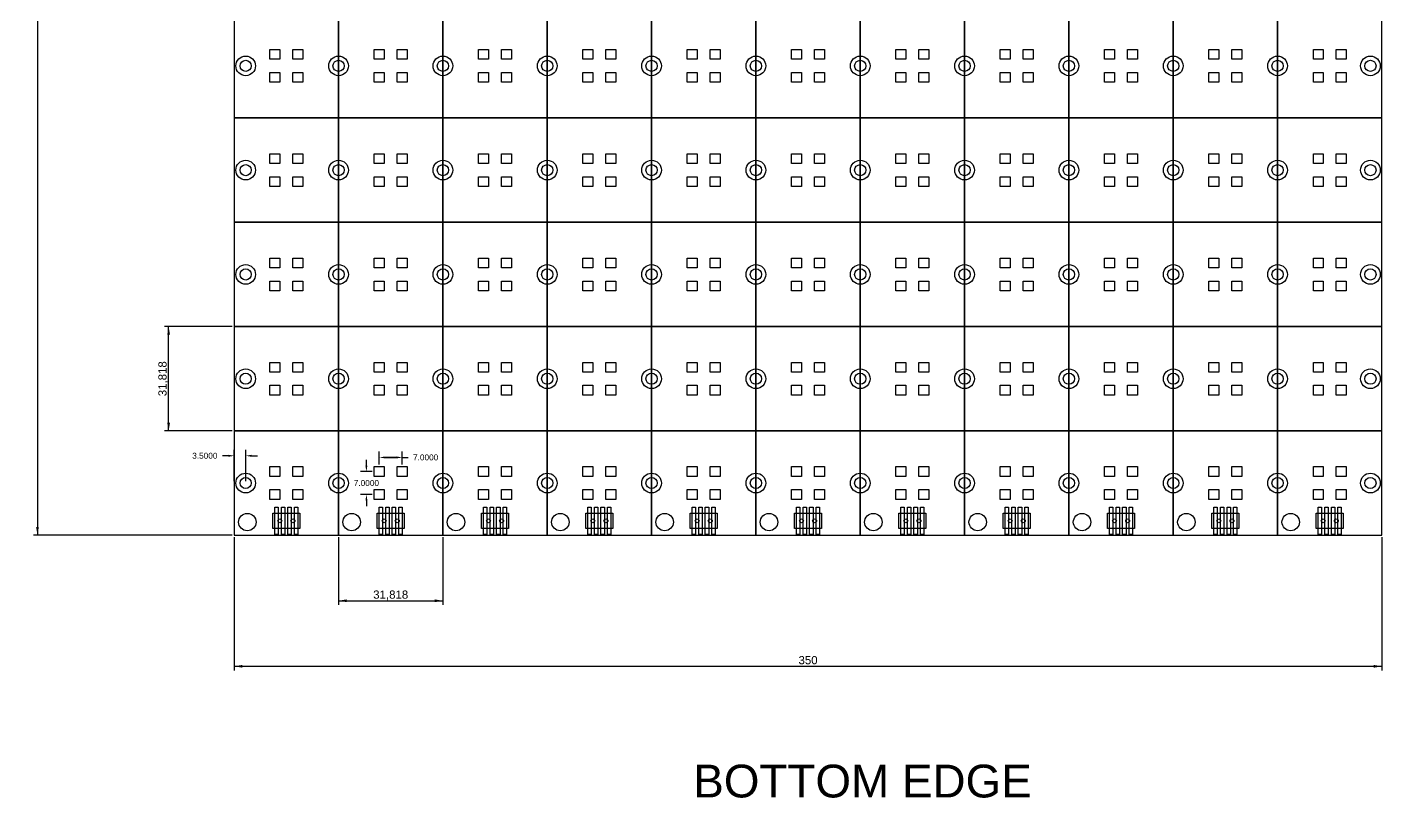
# Model space of a CAD drawing. Header units: inches. Extents: x -63 to 350, y -80 to 390.
# Drawn here: x -63.2 to 350, y -80.1 to 155 of the extents above; entities that cross this region are included whole.
import ezdxf
from ezdxf.enums import TextEntityAlignment as Align

# ---------------------------------------------------------------- set-up
doc = ezdxf.new("R2010")
doc.units = ezdxf.units.IN
doc.header["$MEASUREMENT"] = 0
for name, color, linetype in [('ANNOTATIONS', 3, 'Continuous'), ('BOARD_OUTLINE', 7, 'Continuous'), ('CONNECTION_PADS', 4, 'Continuous'), ('LED-EXCLUSION', 1, 'Continuous'), ('LEDS', 6, 'Continuous'), ('SUBARRAY', 2, 'Continuous')]:
    doc.layers.add(name, color=color, linetype=linetype)
doc.styles.get("Standard").update_dxf_attribs({"font": 'arial.ttf'})
doc.dimstyles.get("Standard").update_dxf_attribs({"dimscale": 10, "dimtxt": 0.18, "dimasz": 0.18, "dimexe": 0.18, "dimexo": 0.0625, "dimgap": 0.09, "dimtad": 0, "dimtih": 1, "dimtoh": 1, "dimdec": 4, "dimzin": 0, "dimdsep": 46, "dimtxsty": 'Standard', "dimcen": 0.09, "dimadec": 0, "dimazin": 0, "dimtfac": 1, "dimtdec": 4, "dimtofl": 0, "dimtmove": 0, "dimatfit": 3, "dimfxl": 1, "dimtolj": 1, "dimtzin": 0, "dimarcsym": 0})

# ---------------------------------------------------------------- blocks, each defined once
blk = doc.blocks.new('*D28')
at = {"layer": 'ANNOTATIONS', "color": 0, "linetype": 'ByBlock'}
for p, q in [((-0.62, 350), (-61.25, 350)), ((-60, 350), (-60, 0)), ((-0.62, 0), (-61.25, 0))]:
    blk.add_line(p, q, dxfattribs=at)
for points in [[(-60, 350), (-59.58, 347.5), (-60.42, 347.5)], [(-60, 0), (-60.42, 2.5), (-59.58, 2.5)]]:
    blk.add_solid(points, dxfattribs=at)
at = {"layer": 'ANNOTATIONS', "color": 0, "linetype": 'Continuous'}
blk.add_text('350', height=2.5, rotation=90, dxfattribs=at).set_placement((-61.88, 175), align=Align.MIDDLE_CENTER)
blk = doc.blocks.new('*D29')
at = {"layer": 'ANNOTATIONS', "color": 0, "linetype": 'ByBlock'}
for p, q in [((0, -0.62), (0, -41.25)), ((350, -0.62), (350, -41.25)), ((0, -40), (350, -40))]:
    blk.add_line(p, q, dxfattribs=at)
for points in [[(0, -40), (2.5, -39.58), (2.5, -40.42)], [(350, -40), (347.5, -40.42), (347.5, -39.58)]]:
    blk.add_solid(points, dxfattribs=at)
at = {"layer": 'ANNOTATIONS', "color": 0, "linetype": 'Continuous'}
blk.add_text('350', height=2.5, dxfattribs=at).set_placement((175, -38.12), align=Align.MIDDLE_CENTER)
blk = doc.blocks.new('*D27')
at = {"layer": 'ANNOTATIONS', "color": 0, "linetype": 'ByBlock'}
for p, q in [((31.82, -0.62), (31.82, -21.25)), ((63.64, -0.62), (63.64, -21.25)), ((31.82, -20), (63.64, -20))]:
    blk.add_line(p, q, dxfattribs=at)
for points in [[(31.82, -20), (34.32, -19.58), (34.32, -20.42)], [(63.64, -20), (61.14, -20.42), (61.14, -19.58)]]:
    blk.add_solid(points, dxfattribs=at)
at = {"layer": 'ANNOTATIONS', "color": 0, "linetype": 'Continuous'}
blk.add_text('31,818', height=2.5, dxfattribs=at).set_placement((47.73, -18.12), align=Align.MIDDLE_CENTER)
blk = doc.blocks.new('*D30')
at = {"layer": 'ANNOTATIONS', "color": 0, "linetype": 'ByBlock'}
for p, q in [((-0.62, 63.64), (-21.25, 63.64)), ((-20, 31.82), (-20, 63.64)), ((-0.62, 31.82), (-21.25, 31.82))]:
    blk.add_line(p, q, dxfattribs=at)
for points in [[(-20, 63.64), (-19.58, 61.14), (-20.42, 61.14)], [(-20, 31.82), (-20.42, 34.32), (-19.58, 34.32)]]:
    blk.add_solid(points, dxfattribs=at)
at = {"layer": 'ANNOTATIONS', "color": 0, "linetype": 'Continuous'}
blk.add_text('31,818', height=2.5, rotation=90, dxfattribs=at).set_placement((-21.88, 47.73), align=Align.MIDDLE_CENTER)
blk = doc.blocks.new('*U46')
at = {"layer": 'LED-EXCLUSION'}
blk.add_circle((0, 0), 3, dxfattribs=at)
blk = doc.blocks.new('*U47')
at = {"layer": 'ANNOTATIONS', "color": 0, "linetype": 'ByBlock', "lineweight": -2, "transparency": 16777216}
for p in [(0, 318.18), (31.818, 318.18), (63.636, 318.18), (95.454, 318.18), (127.272, 318.18), (159.09, 318.18), (190.908, 318.18), (222.726, 318.18), (254.544, 318.18), (286.362, 318.18), (0, 286.362), (31.818, 286.362), (63.636, 286.362), (95.454, 286.362), (127.272, 286.362), (159.09, 286.362), (190.908, 286.362), (222.726, 286.362), (254.544, 286.362), (286.362, 286.362), (0, 254.544), (31.818, 254.544), (63.636, 254.544), (95.454, 254.544), (127.272, 254.544), (159.09, 254.544), (190.908, 254.544), (222.726, 254.544), (254.544, 254.544), (286.362, 254.544), (0, 222.726), (31.818, 222.726), (63.636, 222.726), (95.454, 222.726), (127.272, 222.726), (159.09, 222.726), (190.908, 222.726), (222.726, 222.726), (254.544, 222.726), (286.362, 222.726), (0, 190.908), (31.818, 190.908), (63.636, 190.908), (95.454, 190.908), (127.272, 190.908), (159.09, 190.908), (190.908, 190.908), (222.726, 190.908), (254.544, 190.908), (286.362, 190.908), (0, 159.09), (31.818, 159.09), (63.636, 159.09), (95.454, 159.09), (127.272, 159.09), (159.09, 159.09), (190.908, 159.09), (222.726, 159.09), (254.544, 159.09), (286.362, 159.09), (0, 127.272), (31.818, 127.272), (63.636, 127.272), (95.454, 127.272), (127.272, 127.272), (159.09, 127.272), (190.908, 127.272), (222.726, 127.272), (254.544, 127.272), (286.362, 127.272), (0, 95.454), (31.818, 95.454), (63.636, 95.454), (95.454, 95.454), (127.272, 95.454), (159.09, 95.454), (190.908, 95.454), (222.726, 95.454), (254.544, 95.454), (286.362, 95.454), (0, 63.636), (31.818, 63.636), (63.636, 63.636), (95.454, 63.636), (127.272, 63.636), (159.09, 63.636), (190.908, 63.636), (222.726, 63.636), (254.544, 63.636), (286.362, 63.636), (0, 31.818), (31.818, 31.818), (63.636, 31.818), (95.454, 31.818), (127.272, 31.818), (159.09, 31.818), (190.908, 31.818), (222.726, 31.818), (254.544, 31.818), (286.362, 31.818), (0, 0), (31.818, 0), (63.636, 0), (95.454, 0), (127.272, 0), (159.09, 0), (190.908, 0), (222.726, 0), (254.544, 0), (286.362, 0)]:
    blk.add_blockref('*U46', p, dxfattribs=at)
blk = doc.blocks.new('*U48')
at = {"layer": 'SUBARRAY'}
blk.add_lwpolyline([(-15.909, -15.909), (15.909, -15.909), (15.909, 15.909), (-15.909, 15.909)], close=True, dxfattribs=at)
blk = doc.blocks.new('*U49')
at = {"layer": 'ANNOTATIONS', "color": 0, "linetype": 'ByBlock', "lineweight": -2, "transparency": 16777216}
for p in [(0, 318.18), (31.818, 318.18), (63.636, 318.18), (95.454, 318.18), (127.272, 318.18), (159.09, 318.18), (190.908, 318.18), (222.726, 318.18), (254.544, 318.18), (286.362, 318.18), (318.18, 318.18), (0, 286.362), (31.818, 286.362), (63.636, 286.362), (95.454, 286.362), (127.272, 286.362), (159.09, 286.362), (190.908, 286.362), (222.726, 286.362), (254.544, 286.362), (286.362, 286.362), (318.18, 286.362), (0, 254.544), (31.818, 254.544), (63.636, 254.544), (95.454, 254.544), (127.272, 254.544), (159.09, 254.544), (190.908, 254.544), (222.726, 254.544), (254.544, 254.544), (286.362, 254.544), (318.18, 254.544), (0, 222.726), (31.818, 222.726), (63.636, 222.726), (95.454, 222.726), (127.272, 222.726), (159.09, 222.726), (190.908, 222.726), (222.726, 222.726), (254.544, 222.726), (286.362, 222.726), (318.18, 222.726), (0, 190.908), (31.818, 190.908), (63.636, 190.908), (95.454, 190.908), (127.272, 190.908), (159.09, 190.908), (190.908, 190.908), (222.726, 190.908), (254.544, 190.908), (286.362, 190.908), (318.18, 190.908), (0, 159.09), (31.818, 159.09), (63.636, 159.09), (95.454, 159.09), (127.272, 159.09), (159.09, 159.09), (190.908, 159.09), (222.726, 159.09), (254.544, 159.09), (286.362, 159.09), (318.18, 159.09), (0, 127.272), (31.818, 127.272), (63.636, 127.272), (95.454, 127.272), (127.272, 127.272), (159.09, 127.272), (190.908, 127.272), (222.726, 127.272), (254.544, 127.272), (286.362, 127.272), (318.18, 127.272), (0, 95.454), (31.818, 95.454), (63.636, 95.454), (95.454, 95.454), (127.272, 95.454), (159.09, 95.454), (190.908, 95.454), (222.726, 95.454), (254.544, 95.454), (286.362, 95.454), (318.18, 95.454), (0, 63.636), (31.818, 63.636), (63.636, 63.636), (95.454, 63.636), (127.272, 63.636), (159.09, 63.636), (190.908, 63.636), (222.726, 63.636), (254.544, 63.636), (286.362, 63.636), (318.18, 63.636), (0, 31.818), (31.818, 31.818), (63.636, 31.818), (95.454, 31.818), (127.272, 31.818), (159.09, 31.818), (190.908, 31.818), (222.726, 31.818), (254.544, 31.818), (286.362, 31.818), (318.18, 31.818), (0, 0), (31.818, 0), (63.636, 0), (95.454, 0), (127.272, 0), (159.09, 0), (190.908, 0), (222.726, 0), (254.544, 0), (286.362, 0), (318.18, 0)]:
    blk.add_blockref('*U48', p, dxfattribs=at)
blk = doc.blocks.new('*D53')
at = {"layer": 'ANNOTATIONS', "color": 0, "lineweight": -2}
for p, q in [((0, 16.53), (0, 26.03)), ((3.5, 16.53), (3.5, 26.03)), ((-1.8, 24.23), (-3.6, 24.23)), ((5.3, 24.23), (7.1, 24.23))]:
    blk.add_line(p, q, dxfattribs=at)
at = {"layer": 'ANNOTATIONS', "color": 0}
for points in [[(-1.8, 23.93), (-1.8, 24.53), (0, 24.23)], [(5.3, 24.53), (5.3, 23.93), (3.5, 24.23)]]:
    blk.add_solid(points, dxfattribs=at)
at = {"layer": 'Defpoints', "color": 0}
for p in [(0, 24.23), (0, 15.91), (3.5, 15.91)]:
    blk.add_point(p, dxfattribs=at)
at = {"layer": 'ANNOTATIONS', "color": 0, "insert": (-8.96, 24.23), "char_height": 1.8, "attachment_point": 5}
blk.add_mtext('\\A1;3.5000', dxfattribs=at)
blk = doc.blocks.new('*D56')
at = {"layer": 'ANNOTATIONS', "color": 0, "lineweight": -2}
for p, q in [((44.23, 21.53), (44.23, 25.52)), ((51.23, 21.53), (51.23, 25.52)), ((46.03, 23.72), (49.43, 23.72)), ((49.43, 23.72), (46.03, 23.72)), ((51.23, 23.72), (53.03, 23.72))]:
    blk.add_line(p, q, dxfattribs=at)
at = {"layer": 'ANNOTATIONS', "color": 0}
for points in [[(46.03, 24.02), (46.03, 23.42), (44.23, 23.72)], [(49.43, 23.42), (49.43, 24.02), (51.23, 23.72)]]:
    blk.add_solid(points, dxfattribs=at)
at = {"layer": 'Defpoints', "color": 0}
for p in [(44.23, 20.91), (51.23, 23.72), (51.23, 20.91)]:
    blk.add_point(p, dxfattribs=at)
at = {"layer": 'ANNOTATIONS', "color": 0, "insert": (58.38, 23.72), "char_height": 1.8, "attachment_point": 5}
blk.add_mtext('\\A1;7.0000', dxfattribs=at)
blk = doc.blocks.new('*D57')
at = {"layer": 'ANNOTATIONS', "color": 0, "lineweight": -2}
for p, q in [((40.31, 21.21), (40.31, 23.01)), ((42.1, 19.41), (38.51, 19.41)), ((42.1, 12.41), (38.51, 12.41)), ((40.31, 10.61), (40.31, 8.81))]:
    blk.add_line(p, q, dxfattribs=at)
at = {"layer": 'ANNOTATIONS', "color": 0}
for points in [[(40.01, 21.21), (40.61, 21.21), (40.31, 19.41)], [(40.61, 10.61), (40.01, 10.61), (40.31, 12.41)]]:
    blk.add_solid(points, dxfattribs=at)
at = {"layer": 'Defpoints', "color": 0}
for p in [(42.73, 19.41), (40.31, 12.41), (42.73, 12.41)]:
    blk.add_point(p, dxfattribs=at)
at = {"layer": 'ANNOTATIONS', "color": 0, "insert": (40.31, 15.91), "char_height": 1.8, "attachment_point": 5}
blk.add_mtext('\\A1;7.0000', dxfattribs=at)

msp = doc.modelspace()

# ---------------------------------------------------------------- linework, layer by layer
at = {"layer": 'BOARD_OUTLINE'}
msp.add_lwpolyline([(0, 0), (350, 0), (350, 350), (0, 350)], close=True, dxfattribs=at)
at = {"layer": 'BOARD_OUTLINE', "linetype": 'Continuous'}
for centre in [(3.5, 143.181), (31.818, 143.181), (63.636, 143.181), (95.454, 143.181), (127.272, 143.181), (159.09, 143.181), (190.908, 143.181), (222.726, 143.181), (254.544, 143.181), (286.362, 143.181), (318.18, 143.181), (346.5, 143.181), (3.5, 111.363), (31.818, 111.363), (63.636, 111.363), (95.454, 111.363), (127.272, 111.363), (159.09, 111.363), (190.908, 111.363), (222.726, 111.363), (254.544, 111.363), (286.362, 111.363), (318.18, 111.363), (346.5, 111.363), (3.5, 79.545), (31.818, 79.545), (63.636, 79.545), (95.454, 79.545), (127.272, 79.545), (159.09, 79.545), (190.908, 79.545), (222.726, 79.545), (254.544, 79.545), (286.362, 79.545), (318.18, 79.545), (346.5, 79.545), (3.5, 47.727), (31.818, 47.727), (63.636, 47.727), (95.454, 47.727), (127.272, 47.727), (159.09, 47.727), (190.908, 47.727), (222.726, 47.727), (254.544, 47.727), (286.362, 47.727), (318.18, 47.727), (346.5, 47.727), (3.5, 15.909), (31.818, 15.909), (63.636, 15.909), (95.454, 15.909), (127.272, 15.909), (159.09, 15.909), (190.908, 15.909), (222.726, 15.909), (254.544, 15.909), (286.362, 15.909), (318.18, 15.909), (346.5, 15.909)]:
    msp.add_circle(centre, 1.7, dxfattribs=at)
at = {"layer": 'BOARD_OUTLINE'}
for centre, radius in [((4, 4), 2.65), ((13.909, 4.38), 0.595), ((17.909, 4.38), 0.595), ((35.818, 4), 2.65), ((45.727, 4.38), 0.595), ((49.727, 4.38), 0.595), ((67.636, 4), 2.65), ((77.545, 4.38), 0.595), ((81.545, 4.38), 0.595), ((99.454, 4), 2.65), ((109.363, 4.38), 0.595), ((113.363, 4.38), 0.595), ((131.272, 4), 2.65), ((141.181, 4.38), 0.595), ((145.181, 4.38), 0.595), ((163.09, 4), 2.65), ((172.999, 4.38), 0.595), ((176.999, 4.38), 0.595), ((194.908, 4), 2.65), ((204.817, 4.38), 0.595), ((208.817, 4.38), 0.595), ((226.726, 4), 2.65), ((236.635, 4.38), 0.595), ((240.635, 4.38), 0.595), ((258.544, 4), 2.65), ((268.453, 4.38), 0.595), ((272.453, 4.38), 0.595), ((290.362, 4), 2.65), ((300.271, 4.38), 0.595), ((304.271, 4.38), 0.595), ((322.18, 4), 2.65), ((332.089, 4.38), 0.595), ((336.089, 4.38), 0.595)]:
    msp.add_circle(centre, radius, dxfattribs=at)
at = {"layer": 'CONNECTION_PADS'}
for points in [[(12.399, 0.25), (12.399, 8.51), (13.419, 8.51), (13.419, 0.25)], [(14.399, 0.25), (14.399, 8.51), (15.419, 8.51), (15.419, 0.25)], [(16.399, 0.25), (16.399, 8.51), (17.419, 8.51), (17.419, 0.25)], [(18.399, 0.25), (18.399, 8.51), (19.419, 8.51), (19.419, 0.25)], [(44.217, 0.25), (44.217, 8.51), (45.237, 8.51), (45.237, 0.25)], [(46.217, 0.25), (46.217, 8.51), (47.237, 8.51), (47.237, 0.25)], [(48.217, 0.25), (48.217, 8.51), (49.237, 8.51), (49.237, 0.25)], [(50.217, 0.25), (50.217, 8.51), (51.237, 8.51), (51.237, 0.25)], [(76.035, 0.25), (76.035, 8.51), (77.055, 8.51), (77.055, 0.25)], [(78.035, 0.25), (78.035, 8.51), (79.055, 8.51), (79.055, 0.25)], [(80.035, 0.25), (80.035, 8.51), (81.055, 8.51), (81.055, 0.25)], [(82.035, 0.25), (82.035, 8.51), (83.055, 8.51), (83.055, 0.25)], [(107.853, 0.25), (107.853, 8.51), (108.873, 8.51), (108.873, 0.25)], [(109.853, 0.25), (109.853, 8.51), (110.873, 8.51), (110.873, 0.25)], [(111.853, 0.25), (111.853, 8.51), (112.873, 8.51), (112.873, 0.25)], [(113.853, 0.25), (113.853, 8.51), (114.873, 8.51), (114.873, 0.25)], [(139.671, 0.25), (139.671, 8.51), (140.691, 8.51), (140.691, 0.25)], [(141.671, 0.25), (141.671, 8.51), (142.691, 8.51), (142.691, 0.25)], [(143.671, 0.25), (143.671, 8.51), (144.691, 8.51), (144.691, 0.25)], [(145.671, 0.25), (145.671, 8.51), (146.691, 8.51), (146.691, 0.25)], [(171.489, 0.25), (171.489, 8.51), (172.509, 8.51), (172.509, 0.25)], [(173.489, 0.25), (173.489, 8.51), (174.509, 8.51), (174.509, 0.25)], [(175.489, 0.25), (175.489, 8.51), (176.509, 8.51), (176.509, 0.25)], [(177.489, 0.25), (177.489, 8.51), (178.509, 8.51), (178.509, 0.25)], [(203.307, 0.25), (203.307, 8.51), (204.327, 8.51), (204.327, 0.25)], [(205.307, 0.25), (205.307, 8.51), (206.327, 8.51), (206.327, 0.25)], [(207.307, 0.25), (207.307, 8.51), (208.327, 8.51), (208.327, 0.25)], [(209.307, 0.25), (209.307, 8.51), (210.327, 8.51), (210.327, 0.25)], [(235.125, 0.25), (235.125, 8.51), (236.145, 8.51), (236.145, 0.25)], [(237.125, 0.25), (237.125, 8.51), (238.145, 8.51), (238.145, 0.25)], [(239.125, 0.25), (239.125, 8.51), (240.145, 8.51), (240.145, 0.25)], [(241.125, 0.25), (241.125, 8.51), (242.145, 8.51), (242.145, 0.25)], [(266.943, 0.25), (266.943, 8.51), (267.963, 8.51), (267.963, 0.25)], [(268.943, 0.25), (268.943, 8.51), (269.963, 8.51), (269.963, 0.25)], [(270.943, 0.25), (270.943, 8.51), (271.963, 8.51), (271.963, 0.25)], [(272.943, 0.25), (272.943, 8.51), (273.963, 8.51), (273.963, 0.25)], [(298.761, 0.25), (298.761, 8.51), (299.781, 8.51), (299.781, 0.25)], [(300.761, 0.25), (300.761, 8.51), (301.781, 8.51), (301.781, 0.25)], [(302.761, 0.25), (302.761, 8.51), (303.781, 8.51), (303.781, 0.25)], [(304.761, 0.25), (304.761, 8.51), (305.781, 8.51), (305.781, 0.25)], [(330.579, 0.25), (330.579, 8.51), (331.599, 8.51), (331.599, 0.25)], [(332.579, 0.25), (332.579, 8.51), (333.599, 8.51), (333.599, 0.25)], [(334.579, 0.25), (334.579, 8.51), (335.599, 8.51), (335.599, 0.25)], [(336.579, 0.25), (336.579, 8.51), (337.599, 8.51), (337.599, 0.25)], [(11.799, 2.08), (11.799, 6.68), (20.019, 6.68), (20.019, 2.08)], [(43.617, 2.08), (43.617, 6.68), (51.837, 6.68), (51.837, 2.08)], [(75.435, 2.08), (75.435, 6.68), (83.655, 6.68), (83.655, 2.08)], [(107.253, 2.08), (107.253, 6.68), (115.473, 6.68), (115.473, 2.08)], [(139.071, 2.08), (139.071, 6.68), (147.291, 6.68), (147.291, 2.08)], [(170.889, 2.08), (170.889, 6.68), (179.109, 6.68), (179.109, 2.08)], [(202.707, 2.08), (202.707, 6.68), (210.927, 6.68), (210.927, 2.08)], [(234.525, 2.08), (234.525, 6.68), (242.745, 6.68), (242.745, 2.08)], [(266.343, 2.08), (266.343, 6.68), (274.563, 6.68), (274.563, 2.08)], [(298.161, 2.08), (298.161, 6.68), (306.381, 6.68), (306.381, 2.08)], [(329.979, 2.08), (329.979, 6.68), (338.199, 6.68), (338.199, 2.08)]]:
    msp.add_lwpolyline(points, close=True, dxfattribs=at)
at = {"layer": 'LED-EXCLUSION'}
for centre in [(3.5, 143.181), (346.5, 143.181), (3.5, 111.363), (346.5, 111.363), (3.5, 79.545), (346.5, 79.545), (3.5, 47.727), (346.5, 47.727), (3.5, 15.909), (346.5, 15.909)]:
    msp.add_circle(centre, 3, dxfattribs=at)
at = {"layer": 'LEDS', "linetype": 'Continuous'}
for points in [[(10.909, 148.181), (13.909, 148.181), (13.909, 145.181), (10.909, 145.181)], [(17.909, 148.181), (20.909, 148.181), (20.909, 145.181), (17.909, 145.181)], [(42.727, 148.181), (45.727, 148.181), (45.727, 145.181), (42.727, 145.181)], [(49.727, 148.181), (52.727, 148.181), (52.727, 145.181), (49.727, 145.181)], [(74.545, 148.181), (77.545, 148.181), (77.545, 145.181), (74.545, 145.181)], [(81.545, 148.181), (84.545, 148.181), (84.545, 145.181), (81.545, 145.181)], [(106.363, 148.181), (109.363, 148.181), (109.363, 145.181), (106.363, 145.181)], [(113.363, 148.181), (116.363, 148.181), (116.363, 145.181), (113.363, 145.181)], [(138.181, 148.181), (141.181, 148.181), (141.181, 145.181), (138.181, 145.181)], [(145.181, 148.181), (148.181, 148.181), (148.181, 145.181), (145.181, 145.181)], [(169.999, 148.181), (172.999, 148.181), (172.999, 145.181), (169.999, 145.181)], [(176.999, 148.181), (179.999, 148.181), (179.999, 145.181), (176.999, 145.181)], [(201.817, 148.181), (204.817, 148.181), (204.817, 145.181), (201.817, 145.181)], [(208.817, 148.181), (211.817, 148.181), (211.817, 145.181), (208.817, 145.181)], [(233.635, 148.181), (236.635, 148.181), (236.635, 145.181), (233.635, 145.181)], [(240.635, 148.181), (243.635, 148.181), (243.635, 145.181), (240.635, 145.181)], [(265.453, 148.181), (268.453, 148.181), (268.453, 145.181), (265.453, 145.181)], [(272.453, 148.181), (275.453, 148.181), (275.453, 145.181), (272.453, 145.181)], [(297.271, 148.181), (300.271, 148.181), (300.271, 145.181), (297.271, 145.181)], [(304.271, 148.181), (307.271, 148.181), (307.271, 145.181), (304.271, 145.181)], [(329.089, 148.181), (332.089, 148.181), (332.089, 145.181), (329.089, 145.181)], [(336.089, 148.181), (339.089, 148.181), (339.089, 145.181), (336.089, 145.181)], [(10.909, 141.181), (13.909, 141.181), (13.909, 138.181), (10.909, 138.181)], [(17.909, 141.181), (20.909, 141.181), (20.909, 138.181), (17.909, 138.181)], [(42.727, 141.181), (45.727, 141.181), (45.727, 138.181), (42.727, 138.181)], [(49.727, 141.181), (52.727, 141.181), (52.727, 138.181), (49.727, 138.181)], [(74.545, 141.181), (77.545, 141.181), (77.545, 138.181), (74.545, 138.181)], [(81.545, 141.181), (84.545, 141.181), (84.545, 138.181), (81.545, 138.181)], [(106.363, 141.181), (109.363, 141.181), (109.363, 138.181), (106.363, 138.181)], [(113.363, 141.181), (116.363, 141.181), (116.363, 138.181), (113.363, 138.181)], [(138.181, 141.181), (141.181, 141.181), (141.181, 138.181), (138.181, 138.181)], [(145.181, 141.181), (148.181, 141.181), (148.181, 138.181), (145.181, 138.181)], [(169.999, 141.181), (172.999, 141.181), (172.999, 138.181), (169.999, 138.181)], [(176.999, 141.181), (179.999, 141.181), (179.999, 138.181), (176.999, 138.181)], [(201.817, 141.181), (204.817, 141.181), (204.817, 138.181), (201.817, 138.181)], [(208.817, 141.181), (211.817, 141.181), (211.817, 138.181), (208.817, 138.181)], [(233.635, 141.181), (236.635, 141.181), (236.635, 138.181), (233.635, 138.181)], [(240.635, 141.181), (243.635, 141.181), (243.635, 138.181), (240.635, 138.181)], [(265.453, 141.181), (268.453, 141.181), (268.453, 138.181), (265.453, 138.181)], [(272.453, 141.181), (275.453, 141.181), (275.453, 138.181), (272.453, 138.181)], [(297.271, 141.181), (300.271, 141.181), (300.271, 138.181), (297.271, 138.181)], [(304.271, 141.181), (307.271, 141.181), (307.271, 138.181), (304.271, 138.181)], [(329.089, 141.181), (332.089, 141.181), (332.089, 138.181), (329.089, 138.181)], [(336.089, 141.181), (339.089, 141.181), (339.089, 138.181), (336.089, 138.181)], [(10.909, 116.363), (13.909, 116.363), (13.909, 113.363), (10.909, 113.363)], [(17.909, 116.363), (20.909, 116.363), (20.909, 113.363), (17.909, 113.363)], [(42.727, 116.363), (45.727, 116.363), (45.727, 113.363), (42.727, 113.363)], [(49.727, 116.363), (52.727, 116.363), (52.727, 113.363), (49.727, 113.363)], [(74.545, 116.363), (77.545, 116.363), (77.545, 113.363), (74.545, 113.363)], [(81.545, 116.363), (84.545, 116.363), (84.545, 113.363), (81.545, 113.363)], [(106.363, 116.363), (109.363, 116.363), (109.363, 113.363), (106.363, 113.363)], [(113.363, 116.363), (116.363, 116.363), (116.363, 113.363), (113.363, 113.363)], [(138.181, 116.363), (141.181, 116.363), (141.181, 113.363), (138.181, 113.363)], [(145.181, 116.363), (148.181, 116.363), (148.181, 113.363), (145.181, 113.363)], [(169.999, 116.363), (172.999, 116.363), (172.999, 113.363), (169.999, 113.363)], [(176.999, 116.363), (179.999, 116.363), (179.999, 113.363), (176.999, 113.363)], [(201.817, 116.363), (204.817, 116.363), (204.817, 113.363), (201.817, 113.363)], [(208.817, 116.363), (211.817, 116.363), (211.817, 113.363), (208.817, 113.363)], [(233.635, 116.363), (236.635, 116.363), (236.635, 113.363), (233.635, 113.363)], [(240.635, 116.363), (243.635, 116.363), (243.635, 113.363), (240.635, 113.363)], [(265.453, 116.363), (268.453, 116.363), (268.453, 113.363), (265.453, 113.363)], [(272.453, 116.363), (275.453, 116.363), (275.453, 113.363), (272.453, 113.363)], [(297.271, 116.363), (300.271, 116.363), (300.271, 113.363), (297.271, 113.363)], [(304.271, 116.363), (307.271, 116.363), (307.271, 113.363), (304.271, 113.363)], [(329.089, 116.363), (332.089, 116.363), (332.089, 113.363), (329.089, 113.363)], [(336.089, 116.363), (339.089, 116.363), (339.089, 113.363), (336.089, 113.363)], [(10.909, 109.363), (13.909, 109.363), (13.909, 106.363), (10.909, 106.363)], [(17.909, 109.363), (20.909, 109.363), (20.909, 106.363), (17.909, 106.363)], [(42.727, 109.363), (45.727, 109.363), (45.727, 106.363), (42.727, 106.363)], [(49.727, 109.363), (52.727, 109.363), (52.727, 106.363), (49.727, 106.363)], [(74.545, 109.363), (77.545, 109.363), (77.545, 106.363), (74.545, 106.363)], [(81.545, 109.363), (84.545, 109.363), (84.545, 106.363), (81.545, 106.363)], [(106.363, 109.363), (109.363, 109.363), (109.363, 106.363), (106.363, 106.363)], [(113.363, 109.363), (116.363, 109.363), (116.363, 106.363), (113.363, 106.363)], [(138.181, 109.363), (141.181, 109.363), (141.181, 106.363), (138.181, 106.363)], [(145.181, 109.363), (148.181, 109.363), (148.181, 106.363), (145.181, 106.363)], [(169.999, 109.363), (172.999, 109.363), (172.999, 106.363), (169.999, 106.363)], [(176.999, 109.363), (179.999, 109.363), (179.999, 106.363), (176.999, 106.363)], [(201.817, 109.363), (204.817, 109.363), (204.817, 106.363), (201.817, 106.363)], [(208.817, 109.363), (211.817, 109.363), (211.817, 106.363), (208.817, 106.363)], [(233.635, 109.363), (236.635, 109.363), (236.635, 106.363), (233.635, 106.363)], [(240.635, 109.363), (243.635, 109.363), (243.635, 106.363), (240.635, 106.363)], [(265.453, 109.363), (268.453, 109.363), (268.453, 106.363), (265.453, 106.363)], [(272.453, 109.363), (275.453, 109.363), (275.453, 106.363), (272.453, 106.363)], [(297.271, 109.363), (300.271, 109.363), (300.271, 106.363), (297.271, 106.363)], [(304.271, 109.363), (307.271, 109.363), (307.271, 106.363), (304.271, 106.363)], [(329.089, 109.363), (332.089, 109.363), (332.089, 106.363), (329.089, 106.363)], [(336.089, 109.363), (339.089, 109.363), (339.089, 106.363), (336.089, 106.363)], [(10.909, 84.545), (13.909, 84.545), (13.909, 81.545), (10.909, 81.545)], [(17.909, 84.545), (20.909, 84.545), (20.909, 81.545), (17.909, 81.545)], [(42.727, 84.545), (45.727, 84.545), (45.727, 81.545), (42.727, 81.545)], [(49.727, 84.545), (52.727, 84.545), (52.727, 81.545), (49.727, 81.545)], [(74.545, 84.545), (77.545, 84.545), (77.545, 81.545), (74.545, 81.545)], [(81.545, 84.545), (84.545, 84.545), (84.545, 81.545), (81.545, 81.545)], [(106.363, 84.545), (109.363, 84.545), (109.363, 81.545), (106.363, 81.545)], [(113.363, 84.545), (116.363, 84.545), (116.363, 81.545), (113.363, 81.545)], [(138.181, 84.545), (141.181, 84.545), (141.181, 81.545), (138.181, 81.545)], [(145.181, 84.545), (148.181, 84.545), (148.181, 81.545), (145.181, 81.545)], [(169.999, 84.545), (172.999, 84.545), (172.999, 81.545), (169.999, 81.545)], [(176.999, 84.545), (179.999, 84.545), (179.999, 81.545), (176.999, 81.545)], [(201.817, 84.545), (204.817, 84.545), (204.817, 81.545), (201.817, 81.545)], [(208.817, 84.545), (211.817, 84.545), (211.817, 81.545), (208.817, 81.545)], [(233.635, 84.545), (236.635, 84.545), (236.635, 81.545), (233.635, 81.545)], [(240.635, 84.545), (243.635, 84.545), (243.635, 81.545), (240.635, 81.545)], [(265.453, 84.545), (268.453, 84.545), (268.453, 81.545), (265.453, 81.545)], [(272.453, 84.545), (275.453, 84.545), (275.453, 81.545), (272.453, 81.545)], [(297.271, 84.545), (300.271, 84.545), (300.271, 81.545), (297.271, 81.545)], [(304.271, 84.545), (307.271, 84.545), (307.271, 81.545), (304.271, 81.545)], [(329.089, 84.545), (332.089, 84.545), (332.089, 81.545), (329.089, 81.545)], [(336.089, 84.545), (339.089, 84.545), (339.089, 81.545), (336.089, 81.545)], [(10.909, 77.545), (13.909, 77.545), (13.909, 74.545), (10.909, 74.545)], [(17.909, 77.545), (20.909, 77.545), (20.909, 74.545), (17.909, 74.545)], [(42.727, 77.545), (45.727, 77.545), (45.727, 74.545), (42.727, 74.545)], [(49.727, 77.545), (52.727, 77.545), (52.727, 74.545), (49.727, 74.545)], [(74.545, 77.545), (77.545, 77.545), (77.545, 74.545), (74.545, 74.545)], [(81.545, 77.545), (84.545, 77.545), (84.545, 74.545), (81.545, 74.545)], [(106.363, 77.545), (109.363, 77.545), (109.363, 74.545), (106.363, 74.545)], [(113.363, 77.545), (116.363, 77.545), (116.363, 74.545), (113.363, 74.545)], [(138.181, 77.545), (141.181, 77.545), (141.181, 74.545), (138.181, 74.545)], [(145.181, 77.545), (148.181, 77.545), (148.181, 74.545), (145.181, 74.545)], [(169.999, 77.545), (172.999, 77.545), (172.999, 74.545), (169.999, 74.545)], [(176.999, 77.545), (179.999, 77.545), (179.999, 74.545), (176.999, 74.545)], [(201.817, 77.545), (204.817, 77.545), (204.817, 74.545), (201.817, 74.545)], [(208.817, 77.545), (211.817, 77.545), (211.817, 74.545), (208.817, 74.545)], [(233.635, 77.545), (236.635, 77.545), (236.635, 74.545), (233.635, 74.545)], [(240.635, 77.545), (243.635, 77.545), (243.635, 74.545), (240.635, 74.545)], [(265.453, 77.545), (268.453, 77.545), (268.453, 74.545), (265.453, 74.545)], [(272.453, 77.545), (275.453, 77.545), (275.453, 74.545), (272.453, 74.545)], [(297.271, 77.545), (300.271, 77.545), (300.271, 74.545), (297.271, 74.545)], [(304.271, 77.545), (307.271, 77.545), (307.271, 74.545), (304.271, 74.545)], [(329.089, 77.545), (332.089, 77.545), (332.089, 74.545), (329.089, 74.545)], [(336.089, 77.545), (339.089, 77.545), (339.089, 74.545), (336.089, 74.545)], [(10.909, 52.727), (13.909, 52.727), (13.909, 49.727), (10.909, 49.727)], [(17.909, 52.727), (20.909, 52.727), (20.909, 49.727), (17.909, 49.727)], [(42.727, 52.727), (45.727, 52.727), (45.727, 49.727), (42.727, 49.727)], [(49.727, 52.727), (52.727, 52.727), (52.727, 49.727), (49.727, 49.727)], [(74.545, 52.727), (77.545, 52.727), (77.545, 49.727), (74.545, 49.727)], [(81.545, 52.727), (84.545, 52.727), (84.545, 49.727), (81.545, 49.727)], [(106.363, 52.727), (109.363, 52.727), (109.363, 49.727), (106.363, 49.727)], [(113.363, 52.727), (116.363, 52.727), (116.363, 49.727), (113.363, 49.727)], [(138.181, 52.727), (141.181, 52.727), (141.181, 49.727), (138.181, 49.727)], [(145.181, 52.727), (148.181, 52.727), (148.181, 49.727), (145.181, 49.727)], [(169.999, 52.727), (172.999, 52.727), (172.999, 49.727), (169.999, 49.727)], [(176.999, 52.727), (179.999, 52.727), (179.999, 49.727), (176.999, 49.727)], [(201.817, 52.727), (204.817, 52.727), (204.817, 49.727), (201.817, 49.727)], [(208.817, 52.727), (211.817, 52.727), (211.817, 49.727), (208.817, 49.727)], [(233.635, 52.727), (236.635, 52.727), (236.635, 49.727), (233.635, 49.727)], [(240.635, 52.727), (243.635, 52.727), (243.635, 49.727), (240.635, 49.727)], [(265.453, 52.727), (268.453, 52.727), (268.453, 49.727), (265.453, 49.727)], [(272.453, 52.727), (275.453, 52.727), (275.453, 49.727), (272.453, 49.727)], [(297.271, 52.727), (300.271, 52.727), (300.271, 49.727), (297.271, 49.727)], [(304.271, 52.727), (307.271, 52.727), (307.271, 49.727), (304.271, 49.727)], [(329.089, 52.727), (332.089, 52.727), (332.089, 49.727), (329.089, 49.727)], [(336.089, 52.727), (339.089, 52.727), (339.089, 49.727), (336.089, 49.727)], [(10.909, 45.727), (13.909, 45.727), (13.909, 42.727), (10.909, 42.727)], [(17.909, 45.727), (20.909, 45.727), (20.909, 42.727), (17.909, 42.727)], [(42.727, 45.727), (45.727, 45.727), (45.727, 42.727), (42.727, 42.727)], [(49.727, 45.727), (52.727, 45.727), (52.727, 42.727), (49.727, 42.727)], [(74.545, 45.727), (77.545, 45.727), (77.545, 42.727), (74.545, 42.727)], [(81.545, 45.727), (84.545, 45.727), (84.545, 42.727), (81.545, 42.727)], [(106.363, 45.727), (109.363, 45.727), (109.363, 42.727), (106.363, 42.727)], [(113.363, 45.727), (116.363, 45.727), (116.363, 42.727), (113.363, 42.727)], [(138.181, 45.727), (141.181, 45.727), (141.181, 42.727), (138.181, 42.727)], [(145.181, 45.727), (148.181, 45.727), (148.181, 42.727), (145.181, 42.727)], [(169.999, 45.727), (172.999, 45.727), (172.999, 42.727), (169.999, 42.727)], [(176.999, 45.727), (179.999, 45.727), (179.999, 42.727), (176.999, 42.727)], [(201.817, 45.727), (204.817, 45.727), (204.817, 42.727), (201.817, 42.727)], [(208.817, 45.727), (211.817, 45.727), (211.817, 42.727), (208.817, 42.727)], [(233.635, 45.727), (236.635, 45.727), (236.635, 42.727), (233.635, 42.727)], [(240.635, 45.727), (243.635, 45.727), (243.635, 42.727), (240.635, 42.727)], [(265.453, 45.727), (268.453, 45.727), (268.453, 42.727), (265.453, 42.727)], [(272.453, 45.727), (275.453, 45.727), (275.453, 42.727), (272.453, 42.727)], [(297.271, 45.727), (300.271, 45.727), (300.271, 42.727), (297.271, 42.727)], [(304.271, 45.727), (307.271, 45.727), (307.271, 42.727), (304.271, 42.727)], [(329.089, 45.727), (332.089, 45.727), (332.089, 42.727), (329.089, 42.727)], [(336.089, 45.727), (339.089, 45.727), (339.089, 42.727), (336.089, 42.727)], [(10.909, 20.909), (13.909, 20.909), (13.909, 17.909), (10.909, 17.909)], [(17.909, 20.909), (20.909, 20.909), (20.909, 17.909), (17.909, 17.909)], [(42.727, 20.909), (45.727, 20.909), (45.727, 17.909), (42.727, 17.909)], [(49.727, 20.909), (52.727, 20.909), (52.727, 17.909), (49.727, 17.909)], [(74.545, 20.909), (77.545, 20.909), (77.545, 17.909), (74.545, 17.909)], [(81.545, 20.909), (84.545, 20.909), (84.545, 17.909), (81.545, 17.909)], [(106.363, 20.909), (109.363, 20.909), (109.363, 17.909), (106.363, 17.909)], [(113.363, 20.909), (116.363, 20.909), (116.363, 17.909), (113.363, 17.909)], [(138.181, 20.909), (141.181, 20.909), (141.181, 17.909), (138.181, 17.909)], [(145.181, 20.909), (148.181, 20.909), (148.181, 17.909), (145.181, 17.909)], [(169.999, 20.909), (172.999, 20.909), (172.999, 17.909), (169.999, 17.909)], [(176.999, 20.909), (179.999, 20.909), (179.999, 17.909), (176.999, 17.909)], [(201.817, 20.909), (204.817, 20.909), (204.817, 17.909), (201.817, 17.909)], [(208.817, 20.909), (211.817, 20.909), (211.817, 17.909), (208.817, 17.909)], [(233.635, 20.909), (236.635, 20.909), (236.635, 17.909), (233.635, 17.909)], [(240.635, 20.909), (243.635, 20.909), (243.635, 17.909), (240.635, 17.909)], [(265.453, 20.909), (268.453, 20.909), (268.453, 17.909), (265.453, 17.909)], [(272.453, 20.909), (275.453, 20.909), (275.453, 17.909), (272.453, 17.909)], [(297.271, 20.909), (300.271, 20.909), (300.271, 17.909), (297.271, 17.909)], [(304.271, 20.909), (307.271, 20.909), (307.271, 17.909), (304.271, 17.909)], [(329.089, 20.909), (332.089, 20.909), (332.089, 17.909), (329.089, 17.909)], [(336.089, 20.909), (339.089, 20.909), (339.089, 17.909), (336.089, 17.909)], [(10.909, 13.909), (13.909, 13.909), (13.909, 10.909), (10.909, 10.909)], [(17.909, 13.909), (20.909, 13.909), (20.909, 10.909), (17.909, 10.909)], [(42.727, 13.909), (45.727, 13.909), (45.727, 10.909), (42.727, 10.909)], [(49.727, 13.909), (52.727, 13.909), (52.727, 10.909), (49.727, 10.909)], [(74.545, 13.909), (77.545, 13.909), (77.545, 10.909), (74.545, 10.909)], [(81.545, 13.909), (84.545, 13.909), (84.545, 10.909), (81.545, 10.909)], [(106.363, 13.909), (109.363, 13.909), (109.363, 10.909), (106.363, 10.909)], [(113.363, 13.909), (116.363, 13.909), (116.363, 10.909), (113.363, 10.909)], [(138.181, 13.909), (141.181, 13.909), (141.181, 10.909), (138.181, 10.909)], [(145.181, 13.909), (148.181, 13.909), (148.181, 10.909), (145.181, 10.909)], [(169.999, 13.909), (172.999, 13.909), (172.999, 10.909), (169.999, 10.909)], [(176.999, 13.909), (179.999, 13.909), (179.999, 10.909), (176.999, 10.909)], [(201.817, 13.909), (204.817, 13.909), (204.817, 10.909), (201.817, 10.909)], [(208.817, 13.909), (211.817, 13.909), (211.817, 10.909), (208.817, 10.909)], [(233.635, 13.909), (236.635, 13.909), (236.635, 10.909), (233.635, 10.909)], [(240.635, 13.909), (243.635, 13.909), (243.635, 10.909), (240.635, 10.909)], [(265.453, 13.909), (268.453, 13.909), (268.453, 10.909), (265.453, 10.909)], [(272.453, 13.909), (275.453, 13.909), (275.453, 10.909), (272.453, 10.909)], [(297.271, 13.909), (300.271, 13.909), (300.271, 10.909), (297.271, 10.909)], [(304.271, 13.909), (307.271, 13.909), (307.271, 10.909), (304.271, 10.909)], [(329.089, 13.909), (332.089, 13.909), (332.089, 10.909), (329.089, 10.909)], [(336.089, 13.909), (339.089, 13.909), (339.089, 10.909), (336.089, 10.909)]]:
    msp.add_lwpolyline(points, close=True, dxfattribs=at)

# ---------------------------------------------------------------- block references
at = {"layer": 'ANNOTATIONS'}
for name, p in [('*D28', (0, 0)), ('*U49', (15.909, 15.909)), ('*U47', (31.818, 15.909)), ('*D30', (0, 0)), ('*D29', (0, 0)), ('*D27', (0, 0))]:
    msp.add_blockref(name, p, dxfattribs=at)

# ---------------------------------------------------------------- texts
msp.add_text('BOTTOM EDGE', height=10, dxfattribs=at).set_placement((140, -70), align=Align.TOP_LEFT)

# ---------------------------------------------------------------- dimensions: what is measured, and where the dimension line sits
for base, p1, p2, picture, middle in [((0, 24.23134), (3.5, 15.909), (0, 15.909), '*D53', (-8.95714, 24.23134)), ((51.227, 23.71543), (44.227, 20.909), (51.227, 20.909), '*D56', (58.38414, 23.71543))]:
    dim = msp.add_linear_dim(base=base, p1=p1, p2=p2, dimstyle='Standard', dxfattribs=at)
    dim.commit()
    dim.dimension.update_dxf_attribs({"geometry": picture, "text_midpoint": middle})
dim = msp.add_linear_dim(base=(40.31005, 12.409), p1=(42.727, 19.409), p2=(42.727, 12.409), angle=90, dimstyle='Standard', dxfattribs=at)
dim.commit()
dim.dimension.update_dxf_attribs({"geometry": '*D57', "text_midpoint": (40.31005, 15.909), "dimtype": 160})

doc.saveas('drawing.dxf')
